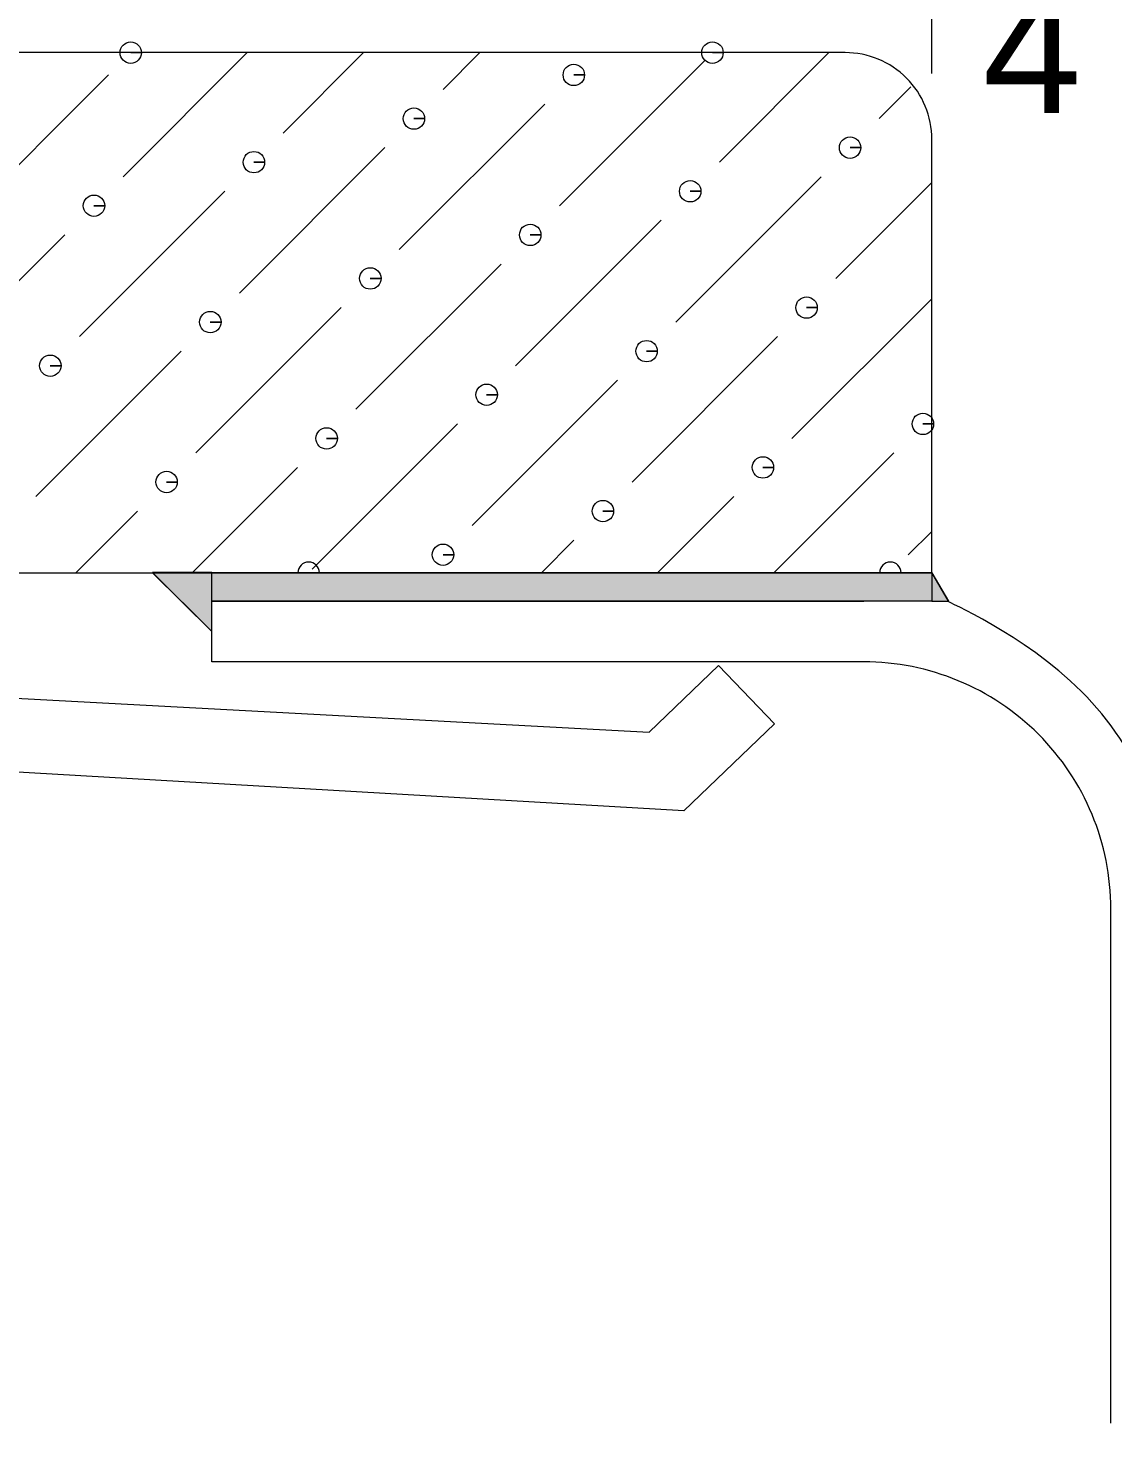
# Model space of a CAD drawing. Header units: millimetres. Extents: x 195 to 1608, y 339 to 1330.
# Drawn here: x 1089.35 to 1109.92, y 940.93 to 968.02 of the extents above; entities that cross this region are included whole.
import ezdxf

# ---------------------------------------------------------------- set-up
doc = ezdxf.new("R2010")
doc.units = ezdxf.units.MM
doc.layers.add('尺寸標注', color=1, linetype='Continuous', lineweight=30)
doc.layers.add('細實線', color=1, linetype='Continuous', lineweight=13)
doc.styles.add('0', font='arial.ttf', dxfattribs={"height": 1})
doc.styles.add('DIM', font='txt.shx', dxfattribs={"width": 0.7, "bigfont": 'chineset.shx'})
doc.dimstyles.new('mm+in', dxfattribs={"dimscale": 3.5, "dimtxt": 3.5, "dimasz": 2.5, "dimexe": 1.25, "dimexo": 0.625, "dimgap": 2, "dimtad": 1, "dimtoh": 1, "dimtxsty": 'DIM', "dimcen": 0, "dimclrd": 256, "dimclre": 256, "dimclrt": 3, "dimadec": 0, "dimazin": 0, "dimtfac": 1, "dimtmove": 0, "dimatfit": 3, "dimfxl": 1, "dimlwd": -1, "dimarcsym": 0})
doc.dimstyles.new('mm+in(开孔纸尺寸)', dxfattribs={"dimscale": 3, "dimtxt": 3.8, "dimasz": 2, "dimexe": 1.25, "dimexo": 0.625, "dimgap": 2, "dimtad": 1, "dimtxsty": 'DIM', "dimcen": 0, "dimclrd": 256, "dimclre": 256, "dimclrt": 3, "dimadec": 0, "dimazin": 0, "dimtfac": 1, "dimtmove": 0, "dimatfit": 1, "dimfxl": 1, "dimlwd": -1, "dimarcsym": 0})

# ---------------------------------------------------------------- blocks, each defined once
blk = doc.blocks.new('*D22')
at = {"layer": 'Defpoints', "color": 0}
for p in [(1140.221, 1120.803), (608.6, 865.319), (1140.221, 865.318)]:
    blk.add_point(p, dxfattribs=at)
at = {"layer": '尺寸標注', "lineweight": -2}
for p, q in [((608.6, 867.194), (608.6, 1124.553)), ((1140.221, 867.193), (1140.221, 1124.553))]:
    blk.add_line(p, q, dxfattribs=at)
at = {"layer": '尺寸標注'}
blk.add_line((614.6, 1120.803), (1134.221, 1120.803), dxfattribs=at)
for points in [[(614.6, 1121.803), (614.6, 1119.803), (608.6, 1120.803)], [(1134.221, 1119.803), (1134.221, 1121.803), (1140.221, 1120.803)]]:
    blk.add_solid(points, dxfattribs=at)
at = {"layer": '尺寸標注', "color": 3, "insert": (874.411, 1133.453), "char_height": 11.4, "attachment_point": 5, "style": 'DIM'}
blk.add_mtext('531,62mm [20 15/16"]', dxfattribs=at)
blk = doc.blocks.new('*D23')
at = {"layer": 'Defpoints', "color": 0}
for p in [(1146.571, 1167.803), (1146.571, 865.319), (602.25, 865.257)]:
    blk.add_point(p, dxfattribs=at)
at = {"layer": '尺寸標注', "lineweight": -2}
for p, q in [((602.25, 867.132), (602.25, 1171.553)), ((1146.571, 867.194), (1146.571, 1171.553))]:
    blk.add_line(p, q, dxfattribs=at)
at = {"layer": '尺寸標注'}
blk.add_line((608.25, 1167.803), (1140.571, 1167.803), dxfattribs=at)
for points in [[(608.25, 1168.803), (608.25, 1166.803), (602.25, 1167.803)], [(1140.571, 1166.803), (1140.571, 1168.803), (1146.571, 1167.803)]]:
    blk.add_solid(points, dxfattribs=at)
at = {"layer": '尺寸標注', "color": 3, "insert": (874.411, 1180.453), "char_height": 11.4, "attachment_point": 5, "style": 'DIM'}
blk.add_mtext('544,32mm [21 7/16"]', dxfattribs=at)
blk = doc.blocks.new('*D24')
at = {"layer": 'Defpoints', "color": 0}
for p in [(1152.921, 1207.303), (595.9, 865.319), (1152.921, 865.319)]:
    blk.add_point(p, dxfattribs=at)
at = {"layer": '尺寸標注', "lineweight": -2}
for p, q in [((595.9, 867.194), (595.9, 1211.053)), ((1152.921, 867.194), (1152.921, 1211.053))]:
    blk.add_line(p, q, dxfattribs=at)
at = {"layer": '尺寸標注'}
blk.add_line((601.9, 1207.303), (1146.921, 1207.303), dxfattribs=at)
for points in [[(601.9, 1208.303), (601.9, 1206.303), (595.9, 1207.303)], [(1146.921, 1206.303), (1146.921, 1208.303), (1152.921, 1207.303)]]:
    blk.add_solid(points, dxfattribs=at)
at = {"layer": '尺寸標注', "color": 3, "insert": (874.411, 1219.953), "char_height": 11.4, "attachment_point": 5, "style": 'DIM'}
blk.add_mtext('557,02mm [21 15/16"]', dxfattribs=at)
blk = doc.blocks.new('*D29')
at = {"layer": 'Defpoints', "color": 0}
for p in [(874.411, 1059.63), (874.411, 671.009), (1206.72, 671.009)]:
    blk.add_point(p, dxfattribs=at)
at = {"layer": '尺寸標注', "lineweight": -2}
for p, q in [((876.598, 1059.63), (1211.095, 1059.63)), ((876.598, 671.009), (1211.095, 671.009))]:
    blk.add_line(p, q, dxfattribs=at)
at = {"layer": '尺寸標注'}
blk.add_line((1206.72, 1050.88), (1206.72, 679.759), dxfattribs=at)
for points in [[(1208.179, 1050.88), (1205.262, 1050.88), (1206.72, 1059.63)], [(1205.262, 679.759), (1208.179, 679.759), (1206.72, 671.009)]]:
    blk.add_solid(points, dxfattribs=at)
at = {"layer": '尺寸標注', "color": 3, "insert": (1192.575, 865.319), "char_height": 12.25, "attachment_point": 5, "rotation": 90, "style": 'DIM'}
blk.add_mtext('388,62mm [15 5/16"]', dxfattribs=at)
blk = doc.blocks.new('*D30')
at = {"layer": 'Defpoints', "color": 0}
for p in [(874.349, 1065.98), (874.411, 664.659), (1257.22, 664.659)]:
    blk.add_point(p, dxfattribs=at)
at = {"layer": '尺寸標注', "lineweight": -2}
for p, q in [((876.537, 1065.98), (1261.595, 1065.98)), ((876.598, 664.659), (1261.595, 664.659))]:
    blk.add_line(p, q, dxfattribs=at)
at = {"layer": '尺寸標注'}
blk.add_line((1257.22, 1057.23), (1257.22, 673.409), dxfattribs=at)
for points in [[(1258.679, 1057.23), (1255.762, 1057.23), (1257.22, 1065.98)], [(1255.762, 673.409), (1258.679, 673.409), (1257.22, 664.659)]]:
    blk.add_solid(points, dxfattribs=at)
at = {"layer": '尺寸標注', "color": 3, "insert": (1243.075, 863.654), "char_height": 12.25, "attachment_point": 5, "rotation": 90, "style": 'DIM'}
blk.add_mtext('401,32mm [15 13/16"]', dxfattribs=at)
blk = doc.blocks.new('*D31')
at = {"layer": 'Defpoints', "color": 0}
for p in [(874.348, 1072.33), (874.411, 658.309), (1316.72, 658.309)]:
    blk.add_point(p, dxfattribs=at)
at = {"layer": '尺寸標注', "lineweight": -2}
for p, q in [((876.536, 1072.33), (1321.095, 1072.33)), ((876.598, 658.309), (1321.095, 658.309))]:
    blk.add_line(p, q, dxfattribs=at)
at = {"layer": '尺寸標注'}
blk.add_line((1316.72, 1063.58), (1316.72, 667.059), dxfattribs=at)
for points in [[(1318.179, 1063.58), (1315.262, 1063.58), (1316.72, 1072.33)], [(1315.262, 667.059), (1318.179, 667.059), (1316.72, 658.309)]]:
    blk.add_solid(points, dxfattribs=at)
at = {"layer": '尺寸標注', "color": 3, "insert": (1302.575, 865.154), "char_height": 12.25, "attachment_point": 5, "rotation": 90, "style": 'DIM'}
blk.add_mtext('414,02mm [16 5/16"]', dxfattribs=at)

msp = doc.modelspace()

# ---------------------------------------------------------------- hatches: boundary and pattern name
at = {"layer": '細實線'}
h = msp.add_hatch(color=256, dxfattribs=at)
edge = h.paths.add_edge_path()
edge.add_spline(control_points=[(1092.829, 956.576), (1092.83, 956.575), (1092.83, 956.574), (1092.83, 956.574), (1092.83, 956.574), (1092.83, 957.649), (1092.83, 957.689)], knot_values=[0.509482, 0.509482, 0.509482, 0.509482, 0.514209, 0.514209, 0.514209, 1.004727, 1.004727, 1.004727, 1.004727], degree=3, periodic=0)
edge.add_spline(control_points=[(1092.83, 957.689), (1092.459, 957.689), (1092.085, 957.689), (1091.708, 957.689)], knot_values=[0.589702, 0.589702, 0.589702, 0.589702, 0.609025, 0.609025, 0.609025, 0.609025], degree=3, periodic=0)
edge.add_spline(control_points=[(1091.708, 957.689), (1091.749, 957.649), (1092.789, 956.615), (1092.829, 956.576)], knot_values=[0.004727, 0.004727, 0.004727, 0.004727, 0.245259, 0.245259, 0.245259, 0.245259], degree=3, periodic=0)
edge.add_spline(control_points=[(1092.829, 956.576), (1092.829, 956.862), (1092.829, 957.146), (1092.829, 957.146)], knot_values=[0.502295, 0.502295, 0.502295, 0.502295, 1, 1, 1, 1], degree=3, periodic=0)
edge.add_spline(control_points=[(1106.493, 957.15), (1106.493, 957.15), (1092.83, 957.15), (1092.83, 957.15)], knot_values=[0.5, 0.5, 0.5, 0.5, 1, 1, 1, 1], degree=3, periodic=0)
edge = h.paths.add_edge_path()
edge.add_spline(control_points=[(1106.808, 957.15), (1106.783, 957.192), (1106.516, 957.647), (1106.493, 957.687)], knot_values=[0.041296, 0.041296, 0.041296, 0.041296, 0.955207, 0.955207, 0.955207, 0.955207], degree=3, periodic=0)
edge.add_spline(control_points=[(1106.493, 957.687), (1106.493, 957.665), (1106.493, 957.556), (1106.493, 957.441)], knot_values=[0.131591, 0.131591, 0.131591, 0.131591, 0.237552, 0.237552, 0.237552, 0.237552], degree=3, periodic=0)
edge.add_spline(control_points=[(1106.493, 957.441), (1106.493, 957.417), (1106.493, 957.392), (1106.493, 957.368)], knot_values=[0.10896, 0.10896, 0.10896, 0.10896, 0.131591, 0.131591, 0.131591, 0.131591], degree=3, periodic=0)
edge.add_spline(control_points=[(1106.493, 957.368), (1106.493, 957.252), (1106.493, 957.15), (1106.493, 957.15), (1106.493, 957.15), (1106.493, 957.15), (1106.493, 957.15)], knot_values=[0.99999, 0.99999, 0.99999, 0.99999, 1.10895, 1.10895, 1.10895, 1.10896, 1.10896, 1.10896, 1.10896], degree=3, periodic=0)
edge.add_spline(control_points=[(1106.493, 957.15), (1106.493, 957.15), (1106.776, 957.15), (1106.808, 957.15)], knot_values=[0.528818, 0.528818, 0.528818, 0.528818, 0.99999, 0.99999, 0.99999, 0.99999], degree=3, periodic=0)
h = msp.add_hatch(color=256, dxfattribs=at)
edge = h.paths.add_edge_path()
edge.add_spline(control_points=[(1106.493, 957.441), (1106.493, 957.556), (1106.493, 957.665), (1106.493, 957.687)], knot_values=[0.131591, 0.131591, 0.131591, 0.131591, 0.237552, 0.237552, 0.237552, 0.237552], degree=3, periodic=0)
edge.add_spline(control_points=[(1106.493, 957.687), (1106.492, 957.689), (1106.491, 957.689), (1106.491, 957.689)], knot_values=[0.00001, 0.00001, 0.00001, 0.00001, 0.041296, 0.041296, 0.041296, 0.041296], degree=3, periodic=0)
edge.add_spline(control_points=[(1106.491, 957.689), (1106.472, 957.689), (1106.27, 957.689), (1105.91, 957.689)], knot_values=[0.928845, 0.928845, 0.928845, 0.928845, 0.996374, 0.996374, 0.996374, 0.996374], degree=3, periodic=0)
edge.add_spline(control_points=[(1105.91, 957.689), (1105.91, 957.689), (1105.852, 957.689), (1105.798, 957.689)], knot_values=[0.066844, 0.066844, 0.066844, 0.066844, 0.142857, 0.142857, 0.142857, 0.142857], degree=3, periodic=0)
edge.add_spline(control_points=[(1105.798, 957.689), (1105.708, 957.689), (1105.61, 957.689), (1105.503, 957.689)], knot_values=[0.906562, 0.906562, 0.906562, 0.906562, 0.922159, 0.922159, 0.922159, 0.922159], degree=3, periodic=0)
edge.add_spline(control_points=[(1105.503, 957.689), (1104.272, 957.689), (1101.974, 957.689), (1099.083, 957.689)], knot_values=[0.726171, 0.726171, 0.726171, 0.726171, 0.906562, 0.906562, 0.906562, 0.906562], degree=3, periodic=0)
edge.add_spline(control_points=[(1099.083, 957.689), (1097.784, 957.689), (1096.365, 957.689), (1094.87, 957.689)], knot_values=[0.645122, 0.645122, 0.645122, 0.645122, 0.726171, 0.726171, 0.726171, 0.726171], degree=3, periodic=0)
edge.add_spline(control_points=[(1094.868, 957.689), (1094.867, 957.689), (1094.866, 957.689), (1094.863, 957.689)], knot_values=[0.127452, 0.127452, 0.127452, 0.127452, 0.135107, 0.135107, 0.135107, 0.135107], degree=3, periodic=0)
edge.add_spline(control_points=[(1094.863, 957.689), (1094.859, 957.689), (1094.854, 957.689), (1094.846, 957.689)], knot_values=[0.112431, 0.112431, 0.112431, 0.112431, 0.127452, 0.127452, 0.127452, 0.127452], degree=3, periodic=0)
edge.add_spline(control_points=[(1094.846, 957.689), (1094.833, 957.689), (1094.814, 957.689), (1094.794, 957.689)], knot_values=[0.083538, 0.083538, 0.083538, 0.083538, 0.112431, 0.112431, 0.112431, 0.112431], degree=3, periodic=0)
edge.add_spline(control_points=[(1094.794, 957.689), (1094.785, 957.689), (1094.775, 957.689), (1094.766, 957.689)], knot_values=[0.070163, 0.070163, 0.070163, 0.070163, 0.083538, 0.083538, 0.083538, 0.083538], degree=3, periodic=0)
edge.add_spline(control_points=[(1094.794, 957.689), (1094.684, 957.689), (1094.574, 957.689), (1094.464, 957.689)], knot_values=[0.637816, 0.637816, 0.637816, 0.637816, 0.643752, 0.643752, 0.643752, 0.643752], degree=3, periodic=0)
edge.add_spline(control_points=[(1094.464, 957.689), (1093.928, 957.689), (1093.383, 957.689), (1092.83, 957.689)], knot_values=[0.609025, 0.609025, 0.609025, 0.609025, 0.637816, 0.637816, 0.637816, 0.637816], degree=3, periodic=0)
edge.add_spline(control_points=[(1092.83, 957.689), (1092.83, 957.649), (1092.83, 956.574), (1092.83, 956.574), (1092.83, 956.574), (1092.83, 956.575), (1092.829, 956.576)], knot_values=[0.509482, 0.509482, 0.509482, 0.509482, 1, 1, 1, 1.004727, 1.004727, 1.004727, 1.004727], degree=3, periodic=0)
edge.add_spline(control_points=[(1092.83, 957.15), (1092.83, 957.15), (1106.493, 957.15), (1106.493, 957.15)], knot_values=[0.5, 0.5, 0.5, 0.5, 1, 1, 1, 1], degree=3, periodic=0)
edge.add_spline(control_points=[(1106.493, 957.15), (1106.493, 957.15), (1106.493, 957.15), (1106.493, 957.15), (1106.493, 957.15), (1106.493, 957.252), (1106.493, 957.368)], knot_values=[0.99999, 0.99999, 0.99999, 0.99999, 1, 1, 1, 1.10896, 1.10896, 1.10896, 1.10896], degree=3, periodic=0)
edge.add_spline(control_points=[(1106.493, 957.368), (1106.493, 957.392), (1106.493, 957.417), (1106.493, 957.441)], knot_values=[0.10896, 0.10896, 0.10896, 0.10896, 0.131591, 0.131591, 0.131591, 0.131591], degree=3, periodic=0)

# ---------------------------------------------------------------- linework, layer by layer
for points in [[(1106.494, 967.162), (1106.494, 967.162), (1106.494, 972.667), (1106.494, 972.667)], [(1104.845, 967.56), (1104.845, 967.56), (1065.453, 967.56), (1065.453, 967.56)], [(1091.145, 965.205), (1091.145, 965.205), (1093.5, 967.56), (1093.5, 967.56)], [(1094.181, 966.034), (1094.181, 966.034), (1095.707, 967.56), (1095.707, 967.56)], [(1097.217, 966.861), (1097.217, 966.861), (1097.914, 967.56), (1097.914, 967.56)], [(1099.425, 964.653), (1099.425, 964.653), (1102.184, 967.413), (1102.184, 967.413)], [(1102.461, 965.481), (1102.461, 965.481), (1104.538, 967.56), (1104.538, 967.56)], [(1088.111, 964.378), (1088.111, 964.378), (1090.868, 967.137), (1090.868, 967.137)], [(1105.495, 966.309), (1105.495, 966.309), (1106.095, 966.91), (1106.095, 966.91)], [(1096.388, 963.825), (1096.388, 963.825), (1099.148, 966.585), (1099.148, 966.585)], [(1106.491, 957.689), (1106.491, 957.689), (1106.491, 965.912), (1106.491, 965.912)], [(1093.354, 962.997), (1093.354, 962.997), (1096.114, 965.758), (1096.114, 965.758)], [(1101.632, 962.445), (1101.632, 962.445), (1104.392, 965.205), (1104.392, 965.205)], [(1104.668, 963.274), (1104.668, 963.274), (1106.49, 965.096), (1106.49, 965.096)], [(1090.318, 962.17), (1090.318, 962.17), (1093.077, 964.929), (1093.077, 964.929)], [(1098.595, 961.617), (1098.595, 961.617), (1101.355, 964.378), (1101.355, 964.378)], [(1087.281, 961.341), (1087.281, 961.341), (1090.041, 964.101), (1090.041, 964.101)], [(1095.561, 960.791), (1095.561, 960.791), (1098.319, 963.548), (1098.319, 963.548)], [(1103.839, 960.238), (1103.839, 960.238), (1106.49, 962.888), (1106.49, 962.888)], [(1092.525, 959.963), (1092.525, 959.963), (1095.284, 962.721), (1095.284, 962.721)], [(1100.804, 959.41), (1100.804, 959.41), (1103.564, 962.17), (1103.564, 962.17)], [(1089.49, 959.134), (1089.49, 959.134), (1092.249, 961.894), (1092.249, 961.894)], [(1097.768, 958.583), (1097.768, 958.583), (1100.528, 961.341), (1100.528, 961.341)], [(1094.733, 957.754), (1094.733, 957.754), (1097.492, 960.514), (1097.492, 960.514)], [(1103.497, 957.689), (1103.497, 957.689), (1105.77, 959.963), (1105.77, 959.963)], [(1092.46, 957.689), (1092.46, 957.689), (1094.457, 959.687), (1094.457, 959.687)], [(1101.29, 957.689), (1101.29, 957.689), (1102.735, 959.134), (1102.735, 959.134)], [(1090.252, 957.689), (1090.252, 957.689), (1091.421, 958.857), (1091.421, 958.857)], [(1106.046, 958.031), (1106.046, 958.031), (1106.49, 958.473), (1106.49, 958.473)], [(1099.083, 957.689), (1099.083, 957.689), (1099.699, 958.307), (1099.699, 958.307)], [(1066.196, 957.689), (1066.196, 957.689), (1106.493, 957.689), (1106.493, 957.689)], [(1091.704, 957.689), (1091.704, 957.689), (1092.827, 956.572), (1092.827, 956.572)], [(1092.83, 957.691), (1092.83, 957.691), (1106.493, 957.691), (1106.493, 957.691)], [(1106.491, 957.689), (1106.491, 957.689), (1106.81, 957.146), (1106.81, 957.146)], [(1106.493, 957.691), (1106.493, 957.691), (1106.493, 957.15), (1106.493, 957.15)], [(1092.829, 955.997), (1092.829, 955.997), (1092.829, 957.146), (1092.829, 957.146)], [(1106.493, 957.15), (1106.493, 957.15), (1092.83, 957.15), (1092.83, 957.15)], [(1092.83, 957.148), (1092.83, 957.148), (1105.2, 957.146), (1105.2, 957.146)], [(1070.127, 956.326), (1070.127, 956.326), (1101.126, 954.664), (1101.126, 954.664)], [(1105.199, 955.997), (1105.199, 955.997), (1092.829, 955.997), (1092.829, 955.997)], [(1101.128, 954.664), (1101.128, 954.664), (1102.443, 955.931), (1102.443, 955.931)], [(1102.443, 955.931), (1102.443, 955.931), (1103.507, 954.823), (1103.507, 954.823)], [(1101.786, 953.168), (1101.786, 953.168), (1069.306, 955.058), (1069.306, 955.058)], [(1103.507, 954.823), (1103.507, 954.823), (1101.786, 953.168), (1101.786, 953.168)], [(1109.888, 941.548), (1109.888, 941.548), (1109.888, 951.306), (1109.888, 951.306)]]:
    msp.add_open_spline(points, degree=3, dxfattribs=at)
for points, knots in [([(1091.291, 967.56), (1091.291, 967.56), (1091.494, 967.56), (1091.494, 967.56), (1091.494, 967.56), (1091.494, 967.672), (1091.403, 967.763), (1091.291, 967.763), (1091.291, 967.763), (1091.179, 967.763), (1091.088, 967.672), (1091.088, 967.56), (1091.088, 967.56), (1091.088, 967.448), (1091.179, 967.357), (1091.291, 967.357), (1091.291, 967.357), (1091.403, 967.357), (1091.494, 967.448), (1091.494, 967.56), (1091.494, 967.56), (1091.494, 967.56), (1091.291, 967.56), (1091.291, 967.56)], [0, 0, 0, 0, 0.142857, 0.142857, 0.142857, 0.142857, 0.285714, 0.285714, 0.285714, 0.285714, 0.428571, 0.428571, 0.428571, 0.428571, 0.571429, 0.571429, 0.571429, 0.571429, 0.714286, 0.714286, 0.714286, 0.714286, 1, 1, 1, 1]), ([(1102.33, 967.56), (1102.33, 967.56), (1102.534, 967.56), (1102.534, 967.56), (1102.534, 967.56), (1102.534, 967.672), (1102.442, 967.763), (1102.33, 967.763), (1102.33, 967.763), (1102.218, 967.763), (1102.127, 967.672), (1102.127, 967.56), (1102.127, 967.56), (1102.127, 967.448), (1102.218, 967.357), (1102.33, 967.357), (1102.33, 967.357), (1102.442, 967.357), (1102.534, 967.448), (1102.534, 967.56), (1102.534, 967.56), (1102.534, 967.56), (1102.33, 967.56), (1102.33, 967.56)], [0, 0, 0, 0, 0.142857, 0.142857, 0.142857, 0.142857, 0.285714, 0.285714, 0.285714, 0.285714, 0.428571, 0.428571, 0.428571, 0.428571, 0.571429, 0.571429, 0.571429, 0.571429, 0.714286, 0.714286, 0.714286, 0.714286, 1, 1, 1, 1]), ([(1106.494, 965.912), (1106.494, 966.349), (1106.321, 966.769), (1106.012, 967.078), (1106.012, 967.078), (1105.703, 967.386), (1105.284, 967.56), (1104.846, 967.56)], [0, 0, 0, 0, 0.333333, 0.333333, 0.333333, 0.333333, 1, 1, 1, 1]), ([(1099.699, 967.137), (1099.699, 967.137), (1099.902, 967.137), (1099.902, 967.137), (1099.902, 967.137), (1099.902, 967.249), (1099.811, 967.341), (1099.699, 967.341), (1099.699, 967.341), (1099.587, 967.341), (1099.496, 967.249), (1099.496, 967.137), (1099.496, 967.137), (1099.496, 967.026), (1099.587, 966.934), (1099.699, 966.934), (1099.699, 966.934), (1099.811, 966.934), (1099.902, 967.026), (1099.902, 967.137), (1099.902, 967.137), (1099.902, 967.137), (1099.699, 967.137), (1099.699, 967.137)], [0, 0, 0, 0, 0.142857, 0.142857, 0.142857, 0.142857, 0.285714, 0.285714, 0.285714, 0.285714, 0.428571, 0.428571, 0.428571, 0.428571, 0.571429, 0.571429, 0.571429, 0.571429, 0.714286, 0.714286, 0.714286, 0.714286, 1, 1, 1, 1]), ([(1096.664, 966.309), (1096.664, 966.309), (1096.867, 966.309), (1096.867, 966.309), (1096.867, 966.309), (1096.867, 966.42), (1096.776, 966.512), (1096.664, 966.512), (1096.664, 966.512), (1096.552, 966.512), (1096.461, 966.42), (1096.461, 966.309), (1096.461, 966.309), (1096.461, 966.196), (1096.552, 966.105), (1096.664, 966.105), (1096.664, 966.105), (1096.776, 966.105), (1096.867, 966.196), (1096.867, 966.309), (1096.867, 966.309), (1096.867, 966.309), (1096.664, 966.309), (1096.664, 966.309)], [0, 0, 0, 0, 0.142857, 0.142857, 0.142857, 0.142857, 0.285714, 0.285714, 0.285714, 0.285714, 0.428571, 0.428571, 0.428571, 0.428571, 0.571429, 0.571429, 0.571429, 0.571429, 0.714286, 0.714286, 0.714286, 0.714286, 1, 1, 1, 1]), ([(1104.942, 965.758), (1104.942, 965.758), (1105.145, 965.758), (1105.145, 965.758), (1105.145, 965.758), (1105.145, 965.869), (1105.054, 965.961), (1104.942, 965.961), (1104.942, 965.961), (1104.83, 965.961), (1104.739, 965.869), (1104.739, 965.758), (1104.739, 965.758), (1104.739, 965.646), (1104.83, 965.554), (1104.942, 965.554), (1104.942, 965.554), (1105.054, 965.554), (1105.145, 965.646), (1105.145, 965.758), (1105.145, 965.758), (1105.145, 965.758), (1104.942, 965.758), (1104.942, 965.758)], [0, 0, 0, 0, 0.142857, 0.142857, 0.142857, 0.142857, 0.285714, 0.285714, 0.285714, 0.285714, 0.428571, 0.428571, 0.428571, 0.428571, 0.571429, 0.571429, 0.571429, 0.571429, 0.714286, 0.714286, 0.714286, 0.714286, 1, 1, 1, 1]), ([(1093.629, 965.481), (1093.629, 965.481), (1093.832, 965.481), (1093.832, 965.481), (1093.832, 965.481), (1093.832, 965.593), (1093.74, 965.684), (1093.629, 965.684), (1093.629, 965.684), (1093.516, 965.684), (1093.425, 965.593), (1093.425, 965.481), (1093.425, 965.481), (1093.425, 965.369), (1093.516, 965.278), (1093.629, 965.278), (1093.629, 965.278), (1093.74, 965.278), (1093.832, 965.369), (1093.832, 965.481), (1093.832, 965.481), (1093.832, 965.481), (1093.629, 965.481), (1093.629, 965.481)], [0, 0, 0, 0, 0.142857, 0.142857, 0.142857, 0.142857, 0.285714, 0.285714, 0.285714, 0.285714, 0.428571, 0.428571, 0.428571, 0.428571, 0.571429, 0.571429, 0.571429, 0.571429, 0.714286, 0.714286, 0.714286, 0.714286, 1, 1, 1, 1]), ([(1101.908, 964.929), (1101.908, 964.929), (1102.111, 964.929), (1102.111, 964.929), (1102.111, 964.929), (1102.111, 965.04), (1102.02, 965.132), (1101.908, 965.132), (1101.908, 965.132), (1101.796, 965.132), (1101.704, 965.04), (1101.704, 964.929), (1101.704, 964.929), (1101.704, 964.816), (1101.796, 964.726), (1101.908, 964.726), (1101.908, 964.726), (1102.02, 964.726), (1102.111, 964.816), (1102.111, 964.929), (1102.111, 964.929), (1102.111, 964.929), (1101.908, 964.929), (1101.908, 964.929)], [0, 0, 0, 0, 0.142857, 0.142857, 0.142857, 0.142857, 0.285714, 0.285714, 0.285714, 0.285714, 0.428571, 0.428571, 0.428571, 0.428571, 0.571429, 0.571429, 0.571429, 0.571429, 0.714286, 0.714286, 0.714286, 0.714286, 1, 1, 1, 1]), ([(1090.594, 964.653), (1090.594, 964.653), (1090.797, 964.653), (1090.797, 964.653), (1090.797, 964.653), (1090.797, 964.766), (1090.706, 964.857), (1090.594, 964.857), (1090.594, 964.857), (1090.482, 964.857), (1090.39, 964.766), (1090.39, 964.653), (1090.39, 964.653), (1090.39, 964.542), (1090.482, 964.451), (1090.594, 964.451), (1090.594, 964.451), (1090.706, 964.451), (1090.797, 964.542), (1090.797, 964.653), (1090.797, 964.653), (1090.797, 964.653), (1090.594, 964.653), (1090.594, 964.653)], [0, 0, 0, 0, 0.142857, 0.142857, 0.142857, 0.142857, 0.285714, 0.285714, 0.285714, 0.285714, 0.428571, 0.428571, 0.428571, 0.428571, 0.571429, 0.571429, 0.571429, 0.571429, 0.714286, 0.714286, 0.714286, 0.714286, 1, 1, 1, 1]), ([(1098.872, 964.101), (1098.872, 964.101), (1099.075, 964.101), (1099.075, 964.101), (1099.075, 964.101), (1099.075, 964.213), (1098.983, 964.304), (1098.872, 964.304), (1098.872, 964.304), (1098.76, 964.304), (1098.668, 964.213), (1098.668, 964.101), (1098.668, 964.101), (1098.668, 963.989), (1098.76, 963.898), (1098.872, 963.898), (1098.872, 963.898), (1098.983, 963.898), (1099.075, 963.989), (1099.075, 964.101), (1099.075, 964.101), (1099.075, 964.101), (1098.872, 964.101), (1098.872, 964.101)], [0, 0, 0, 0, 0.142857, 0.142857, 0.142857, 0.142857, 0.285714, 0.285714, 0.285714, 0.285714, 0.428571, 0.428571, 0.428571, 0.428571, 0.571429, 0.571429, 0.571429, 0.571429, 0.714286, 0.714286, 0.714286, 0.714286, 1, 1, 1, 1]), ([(1095.837, 963.274), (1095.837, 963.274), (1096.041, 963.274), (1096.041, 963.274), (1096.041, 963.274), (1096.041, 963.386), (1095.949, 963.477), (1095.837, 963.477), (1095.837, 963.477), (1095.725, 963.477), (1095.634, 963.386), (1095.634, 963.274), (1095.634, 963.274), (1095.634, 963.162), (1095.725, 963.07), (1095.837, 963.07), (1095.837, 963.07), (1095.949, 963.07), (1096.041, 963.162), (1096.041, 963.274), (1096.041, 963.274), (1096.041, 963.274), (1095.837, 963.274), (1095.837, 963.274)], [0, 0, 0, 0, 0.142857, 0.142857, 0.142857, 0.142857, 0.285714, 0.285714, 0.285714, 0.285714, 0.428571, 0.428571, 0.428571, 0.428571, 0.571429, 0.571429, 0.571429, 0.571429, 0.714286, 0.714286, 0.714286, 0.714286, 1, 1, 1, 1]), ([(1104.115, 962.721), (1104.115, 962.721), (1104.318, 962.721), (1104.318, 962.721), (1104.318, 962.721), (1104.318, 962.833), (1104.227, 962.925), (1104.115, 962.925), (1104.115, 962.925), (1104.003, 962.925), (1103.912, 962.833), (1103.912, 962.721), (1103.912, 962.721), (1103.912, 962.609), (1104.003, 962.518), (1104.115, 962.518), (1104.115, 962.518), (1104.227, 962.518), (1104.318, 962.609), (1104.318, 962.721), (1104.318, 962.721), (1104.318, 962.721), (1104.115, 962.721), (1104.115, 962.721)], [0, 0, 0, 0, 0.142857, 0.142857, 0.142857, 0.142857, 0.285714, 0.285714, 0.285714, 0.285714, 0.428571, 0.428571, 0.428571, 0.428571, 0.571429, 0.571429, 0.571429, 0.571429, 0.714286, 0.714286, 0.714286, 0.714286, 1, 1, 1, 1]), ([(1092.801, 962.445), (1092.801, 962.445), (1093.004, 962.445), (1093.004, 962.445), (1093.004, 962.445), (1093.004, 962.557), (1092.913, 962.648), (1092.801, 962.648), (1092.801, 962.648), (1092.689, 962.648), (1092.598, 962.557), (1092.598, 962.445), (1092.598, 962.445), (1092.598, 962.333), (1092.689, 962.242), (1092.801, 962.242), (1092.801, 962.242), (1092.913, 962.242), (1093.004, 962.333), (1093.004, 962.445), (1093.004, 962.445), (1093.004, 962.445), (1092.801, 962.445), (1092.801, 962.445)], [0, 0, 0, 0, 0.142857, 0.142857, 0.142857, 0.142857, 0.285714, 0.285714, 0.285714, 0.285714, 0.428571, 0.428571, 0.428571, 0.428571, 0.571429, 0.571429, 0.571429, 0.571429, 0.714286, 0.714286, 0.714286, 0.714286, 1, 1, 1, 1]), ([(1101.079, 961.894), (1101.079, 961.894), (1101.282, 961.894), (1101.282, 961.894), (1101.282, 961.894), (1101.282, 962.006), (1101.191, 962.097), (1101.079, 962.097), (1101.079, 962.097), (1100.967, 962.097), (1100.876, 962.006), (1100.876, 961.894), (1100.876, 961.894), (1100.876, 961.782), (1100.967, 961.691), (1101.079, 961.691), (1101.079, 961.691), (1101.191, 961.691), (1101.282, 961.782), (1101.282, 961.894), (1101.282, 961.894), (1101.282, 961.894), (1101.079, 961.894), (1101.079, 961.894)], [0, 0, 0, 0, 0.142857, 0.142857, 0.142857, 0.142857, 0.285714, 0.285714, 0.285714, 0.285714, 0.428571, 0.428571, 0.428571, 0.428571, 0.571429, 0.571429, 0.571429, 0.571429, 0.714286, 0.714286, 0.714286, 0.714286, 1, 1, 1, 1]), ([(1089.765, 961.617), (1089.765, 961.617), (1089.968, 961.617), (1089.968, 961.617), (1089.968, 961.617), (1089.968, 961.73), (1089.877, 961.821), (1089.765, 961.821), (1089.765, 961.821), (1089.653, 961.821), (1089.562, 961.73), (1089.562, 961.617), (1089.562, 961.617), (1089.562, 961.506), (1089.653, 961.414), (1089.765, 961.414), (1089.765, 961.414), (1089.877, 961.414), (1089.968, 961.506), (1089.968, 961.617), (1089.968, 961.617), (1089.968, 961.617), (1089.765, 961.617), (1089.765, 961.617)], [0, 0, 0, 0, 0.142857, 0.142857, 0.142857, 0.142857, 0.285714, 0.285714, 0.285714, 0.285714, 0.428571, 0.428571, 0.428571, 0.428571, 0.571429, 0.571429, 0.571429, 0.571429, 0.714286, 0.714286, 0.714286, 0.714286, 1, 1, 1, 1]), ([(1098.045, 961.066), (1098.045, 961.066), (1098.248, 961.066), (1098.248, 961.066), (1098.248, 961.066), (1098.248, 961.178), (1098.157, 961.27), (1098.045, 961.27), (1098.045, 961.27), (1097.933, 961.27), (1097.842, 961.178), (1097.842, 961.066), (1097.842, 961.066), (1097.842, 960.955), (1097.933, 960.863), (1098.045, 960.863), (1098.045, 960.863), (1098.157, 960.863), (1098.248, 960.955), (1098.248, 961.066), (1098.248, 961.066), (1098.248, 961.066), (1098.045, 961.066), (1098.045, 961.066)], [0, 0, 0, 0, 0.142857, 0.142857, 0.142857, 0.142857, 0.285714, 0.285714, 0.285714, 0.285714, 0.428571, 0.428571, 0.428571, 0.428571, 0.571429, 0.571429, 0.571429, 0.571429, 0.714286, 0.714286, 0.714286, 0.714286, 1, 1, 1, 1]), ([(1106.322, 960.514), (1106.322, 960.514), (1106.526, 960.514), (1106.526, 960.514), (1106.526, 960.514), (1106.526, 960.626), (1106.435, 960.717), (1106.322, 960.717), (1106.322, 960.717), (1106.211, 960.717), (1106.12, 960.626), (1106.12, 960.514), (1106.12, 960.514), (1106.12, 960.402), (1106.211, 960.311), (1106.322, 960.311), (1106.322, 960.311), (1106.435, 960.311), (1106.526, 960.402), (1106.526, 960.514), (1106.526, 960.514), (1106.526, 960.514), (1106.322, 960.514), (1106.322, 960.514)], [0, 0, 0, 0, 0.142857, 0.142857, 0.142857, 0.142857, 0.285714, 0.285714, 0.285714, 0.285714, 0.428571, 0.428571, 0.428571, 0.428571, 0.571429, 0.571429, 0.571429, 0.571429, 0.714286, 0.714286, 0.714286, 0.714286, 1, 1, 1, 1]), ([(1095.008, 960.238), (1095.008, 960.238), (1095.212, 960.238), (1095.212, 960.238), (1095.212, 960.238), (1095.212, 960.349), (1095.12, 960.441), (1095.008, 960.441), (1095.008, 960.441), (1094.897, 960.441), (1094.805, 960.349), (1094.805, 960.238), (1094.805, 960.238), (1094.805, 960.125), (1094.897, 960.034), (1095.008, 960.034), (1095.008, 960.034), (1095.12, 960.034), (1095.212, 960.125), (1095.212, 960.238), (1095.212, 960.238), (1095.212, 960.238), (1095.008, 960.238), (1095.008, 960.238)], [0, 0, 0, 0, 0.142857, 0.142857, 0.142857, 0.142857, 0.285714, 0.285714, 0.285714, 0.285714, 0.428571, 0.428571, 0.428571, 0.428571, 0.571429, 0.571429, 0.571429, 0.571429, 0.714286, 0.714286, 0.714286, 0.714286, 1, 1, 1, 1]), ([(1103.288, 959.687), (1103.288, 959.687), (1103.491, 959.687), (1103.491, 959.687), (1103.491, 959.687), (1103.491, 959.798), (1103.4, 959.89), (1103.288, 959.89), (1103.288, 959.89), (1103.176, 959.89), (1103.085, 959.798), (1103.085, 959.687), (1103.085, 959.687), (1103.085, 959.575), (1103.176, 959.483), (1103.288, 959.483), (1103.288, 959.483), (1103.4, 959.483), (1103.491, 959.575), (1103.491, 959.687), (1103.491, 959.687), (1103.491, 959.687), (1103.288, 959.687), (1103.288, 959.687)], [0, 0, 0, 0, 0.142857, 0.142857, 0.142857, 0.142857, 0.285714, 0.285714, 0.285714, 0.285714, 0.428571, 0.428571, 0.428571, 0.428571, 0.571429, 0.571429, 0.571429, 0.571429, 0.714286, 0.714286, 0.714286, 0.714286, 1, 1, 1, 1]), ([(1091.972, 959.41), (1091.972, 959.41), (1092.175, 959.41), (1092.175, 959.41), (1092.175, 959.41), (1092.175, 959.523), (1092.084, 959.614), (1091.972, 959.614), (1091.972, 959.614), (1091.86, 959.614), (1091.769, 959.523), (1091.769, 959.41), (1091.769, 959.41), (1091.769, 959.299), (1091.86, 959.207), (1091.972, 959.207), (1091.972, 959.207), (1092.084, 959.207), (1092.175, 959.299), (1092.175, 959.41), (1092.175, 959.41), (1092.175, 959.41), (1091.972, 959.41), (1091.972, 959.41)], [0, 0, 0, 0, 0.142857, 0.142857, 0.142857, 0.142857, 0.285714, 0.285714, 0.285714, 0.285714, 0.428571, 0.428571, 0.428571, 0.428571, 0.571429, 0.571429, 0.571429, 0.571429, 0.714286, 0.714286, 0.714286, 0.714286, 1, 1, 1, 1]), ([(1100.251, 958.857), (1100.251, 958.857), (1100.455, 958.857), (1100.455, 958.857), (1100.455, 958.857), (1100.455, 958.97), (1100.364, 959.061), (1100.251, 959.061), (1100.251, 959.061), (1100.14, 959.061), (1100.048, 958.97), (1100.048, 958.857), (1100.048, 958.857), (1100.048, 958.746), (1100.14, 958.655), (1100.251, 958.655), (1100.251, 958.655), (1100.364, 958.655), (1100.455, 958.746), (1100.455, 958.857), (1100.455, 958.857), (1100.455, 958.857), (1100.251, 958.857), (1100.251, 958.857)], [0, 0, 0, 0, 0.142857, 0.142857, 0.142857, 0.142857, 0.285714, 0.285714, 0.285714, 0.285714, 0.428571, 0.428571, 0.428571, 0.428571, 0.571429, 0.571429, 0.571429, 0.571429, 0.714286, 0.714286, 0.714286, 0.714286, 1, 1, 1, 1]), ([(1097.217, 958.031), (1097.217, 958.031), (1097.42, 958.031), (1097.42, 958.031), (1097.42, 958.031), (1097.42, 958.142), (1097.329, 958.234), (1097.217, 958.234), (1097.217, 958.234), (1097.105, 958.234), (1097.014, 958.142), (1097.014, 958.031), (1097.014, 958.031), (1097.014, 957.919), (1097.105, 957.827), (1097.217, 957.827), (1097.217, 957.827), (1097.329, 957.827), (1097.42, 957.919), (1097.42, 958.031), (1097.42, 958.031), (1097.42, 958.031), (1097.217, 958.031), (1097.217, 958.031)], [0, 0, 0, 0, 0.142857, 0.142857, 0.142857, 0.142857, 0.285714, 0.285714, 0.285714, 0.285714, 0.428571, 0.428571, 0.428571, 0.428571, 0.571429, 0.571429, 0.571429, 0.571429, 0.714286, 0.714286, 0.714286, 0.714286, 1, 1, 1, 1]), ([(1092.83, 956.574), (1092.83, 956.574), (1091.707, 957.691), (1091.707, 957.691), (1091.707, 957.691), (1091.707, 957.691), (1092.83, 957.691), (1092.83, 957.691), (1092.83, 957.691), (1092.83, 957.691), (1092.83, 956.574), (1092.83, 956.574)], [0, 0, 0, 0, 0.25, 0.25, 0.25, 0.25, 0.5, 0.5, 0.5, 0.5, 1, 1, 1, 1]), ([(1094.766, 957.689), (1094.818, 957.689), (1094.87, 957.689), (1094.87, 957.689), (1094.87, 957.689), (1094.87, 957.801), (1094.779, 957.892), (1094.667, 957.892), (1094.667, 957.892), (1094.555, 957.892), (1094.464, 957.801), (1094.464, 957.689)], [0.0701633, 0.0701633, 0.0701633, 0.0701633, 0.1428571, 0.1428571, 0.1428571, 0.1428572, 0.2857143, 0.2857143, 0.2857143, 0.2857143, 0.4285714, 0.4285714, 0.4285714, 0.4285714]), ([(1105.798, 957.689), (1105.852, 957.689), (1105.91, 957.689), (1105.91, 957.689), (1105.91, 957.689), (1105.91, 957.801), (1105.818, 957.892), (1105.707, 957.892), (1105.707, 957.892), (1105.595, 957.892), (1105.503, 957.801), (1105.503, 957.689)], [0.066844, 0.066844, 0.066844, 0.066844, 0.1428571, 0.1428571, 0.1428571, 0.1428572, 0.2857143, 0.2857143, 0.2857143, 0.2857143, 0.4285714, 0.4285714, 0.4285714, 0.4285714]), ([(1106.493, 957.15), (1106.493, 957.15), (1106.493, 957.691), (1106.493, 957.691), (1106.493, 957.691), (1106.493, 957.691), (1106.811, 957.15), (1106.811, 957.15), (1106.811, 957.15), (1106.811, 957.15), (1106.493, 957.15), (1106.493, 957.15)], [0, 0, 0, 0, 0.25, 0.25, 0.25, 0.25, 0.5, 0.5, 0.5, 0.5, 1, 1, 1, 1]), ([(1111.04, 951.306), (1111.04, 952.855), (1110.424, 954.341), (1109.33, 955.436), (1109.33, 955.436), (1108.235, 956.532), (1106.748, 957.146), (1106.81, 957.146)], [0, 0, 0, 0, 0.333333, 0.333333, 0.333333, 0.333333, 1, 1, 1, 1]), ([(1109.89, 951.306), (1109.89, 952.551), (1109.395, 953.744), (1108.516, 954.624), (1108.516, 954.624), (1107.635, 955.503), (1106.442, 955.997), (1105.199, 955.997)], [0, 0, 0, 0, 0.333333, 0.333333, 0.333333, 0.333333, 1, 1, 1, 1])]:
    msp.add_open_spline(points, degree=3, knots=knots, dxfattribs=at)

# ---------------------------------------------------------------- texts
at = {"layer": '細實線', "style": '0'}
msp.add_text('4', height=2.413, dxfattribs=at).set_placement((1107.456, 966.415))

# ---------------------------------------------------------------- dimensions: what is measured, and where the dimension line sits
at = {"layer": '尺寸標注'}
for base, p1, p2, picture, middle in [((1152.921, 1207.303), (595.9, 865.319), (1152.921, 865.319), '*D24', (874.411, 1219.953)), ((1146.571, 1167.803), (602.25, 865.257), (1146.571, 865.319), '*D23', (874.411, 1180.453)), ((1140.221, 1120.803), (608.6, 865.319), (1140.221, 865.318), '*D22', (874.411, 1133.453))]:
    dim = msp.add_linear_dim(base=base, p1=p1, p2=p2, dimstyle='mm+in(开孔纸尺寸)', override={"dimpost": 'mm', "dimtofl": 0}, dxfattribs=at)
    dim.commit()
    dim.dimension.update_dxf_attribs({"geometry": picture, "text_midpoint": middle})
for base, p1, p2, picture, middle in [((1316.72, 658.309), (874.348, 1072.33), (874.411, 658.309), '*D31', (1316.72, 865.154)), ((1257.22, 664.659), (874.349, 1065.98), (874.411, 664.659), '*D30', (1257.22, 863.654))]:
    dim = msp.add_linear_dim(base=base, p1=p1, p2=p2, angle=90, dimstyle='mm+in', override={"dimpost": 'mm', "dimfxl": 100, "dimarcsym": 2}, dxfattribs=at)
    dim.commit()
    dim.dimension.update_dxf_attribs({"geometry": picture, "text_midpoint": middle, "dimtype": 160})
dim = msp.add_linear_dim(base=(1206.72, 671.009), p1=(874.411, 1059.63), p2=(874.411, 671.009), angle=90, dimstyle='mm+in', override={"dimpost": 'mm', "dimfxl": 100, "dimarcsym": 2}, dxfattribs=at)
dim.commit()
dim.dimension.update_dxf_attribs({"geometry": '*D29', "text_midpoint": (1192.575, 865.319)})

doc.saveas('drawing.dxf')
